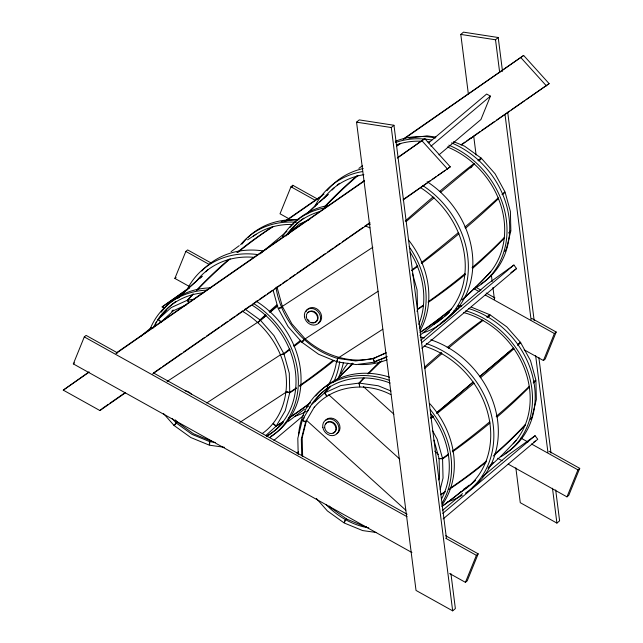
<?xml version="1.0" encoding="UTF-8"?>
<svg xmlns="http://www.w3.org/2000/svg" width="643" height="643" viewBox="0 0 643 643"><rect width="100%" height="100%" fill="white"/><g stroke="black" fill="none" stroke-linecap="round" stroke-linejoin="round"><path stroke-width="0.96" d="M242.178 311.124C264.844 324.402 281.28 347.268 285.805 373.229C288.836 395.67 281.385 420.217 262.24 433.551M296.31 388.501A1396.234 612.096 11.3 0 1 289.696 392.897L285.267 410.724L276.257 426.004L273.235 423.657M417.026 311.493L417.492 309.621A1396.234 612.096 11.3 0 0 423.279 305.771M438.807 479.959L439.515 477.09L439.081 458.62L433.961 440.109M440.23 489.323L443.035 478.054L442.577 458.885A1396.234 483.962 -3.8 0 0 448.653 454.625M489.299 316.436L489.805 314.732L471.512 307.209M411.922 552.53L73.334 363.898L84.289 336.908L86.09 335.397L117.669 352.983M189.789 286.722L174.872 278.419L185.835 251.421L187.635 249.91L211.322 263.108M317.28 198.92L292.774 185.272L290.974 186.783L280.018 213.781L289.639 219.142M292.018 187.137L292.774 185.272M428.648 142.85L486.647 94.031L490.432 96.137L480.932 119.534L438.96 154.867M524.182 349.808L543.439 360.538L554.395 333.54L556.195 332.029L531.689 318.373M556.195 332.029L545.232 359.019L543.439 360.538M449.642 573.548L465.428 582.341L476.391 555.351L478.183 553.832L445.728 535.756M478.183 553.832L467.228 580.83L465.428 582.341M508.203 464.117L566.973 496.862L577.936 469.864L579.729 468.353L549.034 451.249M579.729 468.353L568.774 495.343L566.973 496.862M153.034 328.034L158.041 319.547A1396.234 716.953 33.4 0 1 164.664 312.136M186.277 304.886L173.522 310.673L160.975 321.99L158.323 319.201A1396.234 737.344 45.1 0 1 166.328 310.264M301.72 455.766L301.326 439.241L305.602 422.049L302.419 420.016L311.429 404.736L324.41 393.058A1396.234 739.153 51 0 1 330.623 386.097M314.314 407.067L305.602 422.049L306.51 420.297L405.765 510.188M504.868 251.445L506.371 248.897L510.799 231.062A1396.234 612.096 11.3 0 1 508.886 233.176M530.74 419.461L531.745 417.765M258.156 322.625L259.973 319.868A1396.234 180.161 -52.1 0 1 265.615 314.805M453.58 141.645L464.559 146.154L481.077 158.033L479.654 160.195L481.47 158.387L495.094 173.811L504.892 191.735A1396.234 202.457 -26.5 0 1 501.99 194.427M372.868 247.242L282.325 306.389L281.433 307.619L278.097 308.222L273.05 289.985M277.149 287.678L282.325 306.389L281.377 307.483L278.29 308.704L288.096 326.628L301.72 342.052A1396.234 52.927 -43.6 0 0 303.239 340.806M516.056 440.551L502.087 455.059L487.981 468.257M258.044 322.529L260.367 320.214A1396.234 52.927 -43.6 0 1 266.13 315.271M163.547 413.578L173.931 425.328L177.355 422.162L193.455 433.736L211.282 441.058L209.811 441.677L192.112 434.427L176.19 422.973L172.252 418.513M301.72 342.052L305.152 338.885L378.092 291.239M158.323 319.201L171.303 307.515L187.37 300.225A1396.234 710.981 68.5 0 1 193.189 293.811M171.689 311.316L173.176 309.974M287.558 234.623L299.091 224.238L309.805 219.376M265.872 435.44L275.976 426.349A1396.234 737.344 45.1 0 0 283.145 421.88M314.29 407.324C332.728 385.31 366.092 381.484 390.815 394.609M450.936 573.701L455.365 608.583L452.672 610.85L416.029 590.435L356.552 122.17L359.244 119.903L393.974 125.264L446.379 537.829M468.385 94.2L460.79 34.417L463.482 32.15L498.212 37.511L502.521 71.389M73.334 363.898L74.532 362.893M174.872 278.419L176.078 277.406M125.449 392.817L99.914 410.555L63.271 390.14L89.064 371.831M164.737 308.383L162.116 306.92L189.564 287.469M140.624 336.514L151.306 327.52M356.552 122.17L391.282 127.531L393.974 125.264M460.79 34.417L495.52 39.778L498.212 37.511M260.166 253.832L286.874 231.351M99.914 410.555L101.932 408.852M397.358 158.122L424.798 138.663L450.269 166.842L403.081 200.005M403.82 139.073L523.651 55.451L549.114 83.63L461.561 144.828M430.906 146.242L490.432 96.137M470.998 138.277L473.69 136.003L476.101 154.971M260.174 320.664L265.519 316.163M270.1 312.297L277.744 305.867M470.483 167.911L472.018 166.625M273.95 440.351L303.713 415.298M420.747 340.251L487.9 283.716L513.902 265.029L516.562 268.573L421.937 348.233M421.559 342.759L513.902 265.029M296.889 453.13L298.416 451.844M430.545 417.87L432.072 416.584M436.653 412.726L472.573 382.489M479.445 376.702L513.066 348.393M442.689 510.293L462.534 493.591M482.379 476.889L509.087 454.408L535.08 435.713L537.749 439.257L443.123 518.917M442.746 513.444L535.08 435.713M515.839 467.815L520.267 502.681L556.91 523.097L559.611 520.83L555.681 489.934M440.19 319.394L419.855 335.349M487.081 317.361A1396.234 241.961 -56.5 0 1 490.255 314.982L506.78 326.853L520.404 342.285L518.419 343.892L520.701 342.711L530.507 360.635L535.82 379.836A1396.234 379.571 -13.2 0 1 533.256 382.408M304.533 409.125L288.353 421.358M231.094 251.646L239.252 245.634M358.882 168.37L362.596 165.637M510.88 272.656L516.562 268.573M533.69 442.175L535.314 441.01M284.423 221.586L324.024 194.09M403.209 139.089L523.651 55.451M162.116 306.92L189.339 288.016M285.854 220.991L322.151 195.785M116.287 352.927L364.581 180.482M397.575 157.567L424.798 138.663M63.271 390.14L88.838 372.377M116.061 353.473L364.364 181.037M460.967 144.844L465.082 141.982M466.73 140.841L471.673 137.409M474.148 135.689L479.911 131.686M481.559 130.545L494.74 121.39M496.388 120.241L509.569 111.086M511.217 109.945L524.399 100.79M526.046 99.649L549.114 83.63M102.607 408.281L108.37 404.278M110.017 403.137L124.846 392.833M153.685 372.811L161.096 367.659M162.743 366.518L181.696 353.361M183.343 352.211L204.763 337.334M206.411 336.193L219.593 327.038M221.24 325.897L227.831 321.315M229.479 320.174L234.422 316.742M236.069 315.6L242.66 311.019M244.308 309.878L250.899 305.296M252.546 304.155L257.489 300.723M259.137 299.574L265.728 295M267.375 293.859L272.319 290.419M274.786 288.707L280.557 284.704M282.205 283.555L287.148 280.123M289.615 278.411L295.386 274.4M297.034 273.259L310.215 264.104M311.863 262.963L325.045 253.808M327.512 252.088L333.283 248.085M334.931 246.944L339.874 243.504M342.341 241.792L348.112 237.789M349.76 236.64L362.941 227.485M364.589 226.344L369.532 222.912M403.306 199.451L430.497 180.57M432.144 179.429L436.259 176.568M437.907 175.426L445.326 170.274M446.973 169.133L450.269 166.842M152.64 373.937L370.127 222.888M247.563 239.855L256.018 234.293M167.108 381.452L258.494 321.757M206.7 402.992L280.485 354.799M239.863 422.395L286.095 392.198M276.233 287.099L276.281 289.045C281.779 321.299 306.116 349.085 337.535 358.392L382.778 329.232M339.07 357.781L337.471 358.368L337.398 361.937L356.214 364.581L374.274 362.178L373.133 358.601L374.998 358.022C350.162 364.356 324.032 355.434 305.152 338.885L303.93 339.641L302.106 342.406L318.631 354.285L336.924 361.8L337.599 358.4L355.667 360.94L373.077 358.625L386.306 352.886M385.824 352.838L373.077 358.625L374.708 362.049L387.207 356.375M326.757 396.112L324.787 392.809L340.854 385.519L358.915 383.115A1396.234 634.352 85.1 0 1 363.641 378.068M280.702 354.791L283.796 353.57A1396.234 202.457 -26.5 0 0 289.76 348.9M211.282 441.058L209.682 441.645L209.61 445.213L224.463 447.303M280.653 354.655L283.989 354.044A1396.234 322.834 -17.7 0 0 290.017 349.535M408.916 138.269L426.968 135.858L435.882 137.112M281.128 221.546L299.18 219.142M187.37 300.225L188.648 302.781L187.812 300.096L194.467 299.212M439.081 458.684L442.505 458.395A1396.234 379.571 -13.2 0 0 448.557 453.966M439.056 458.547L442.577 458.885M458.644 305.401L461.61 305.819M359.622 386.732L359.389 383.115L378.205 385.768L391.008 391.024M215.469 442.472L209.747 441.669L209.136 445.077L190.842 437.561L174.317 425.682L176.142 422.917L177.355 422.162L175.37 419.911M366.486 526.721L364.557 526.456L346.73 519.126L330.631 507.552L329.304 506.049M368.744 527.871C352.605 525.323 337.406 516.369 326.178 504.651M376.509 532.517L362.644 530.571L344.351 523.048L345.331 519.769L346.73 519.126L345.452 519.841L343.901 522.799L327.383 510.92L316.348 498.438M286.223 391.764L289.752 392.415A1396.234 530.821 1.1 0 0 296.375 387.85M286.239 391.635L289.704 392.897M368.503 223.587L370.328 224.335M365.328 225.942L369.966 227.847M475.683 287.172L480.932 290.097M486.18 293.023L494.933 297.902M290.974 186.783L315.48 200.439M473.883 288.683L479.131 291.609M485.264 295.024L554.395 333.54M185.835 251.421L209.522 264.619M520.918 438.1L527.935 442.006M531.448 443.967L577.936 469.864M497.674 458.25L502.062 460.693M153.629 373.02L407.132 514.255M84.289 336.908L407.091 516.739M445.687 538.247L476.391 555.351M245.031 309.122L259.973 319.868M158.041 319.547L161.055 321.894M363.416 386.596L393.886 414.188M434.756 451.201L438.47 454.569M328.677 394.698L399.793 459.102M273.315 423.56L275.976 426.349M520.951 57.717L546.421 85.897M422.105 140.938L447.568 169.109M305.152 338.885L291.874 323.855L282.325 306.389M260.367 320.214L273.99 335.646L283.796 353.57M324.41 393.058L326.861 396.04M432.53 430.657L437.192 439.193L442.505 458.395M412.573 273.653L417.09 289.969L417.54 309.138A1396.234 530.821 1.1 0 0 423.343 305.144M283.989 354.044L289.294 373.245L289.752 392.415M358.915 383.115L359.759 386.732M507.713 112.252L534.164 320.527M538.85 357.395L551.003 453.066M495.52 39.778L499.699 72.667M505.012 114.518L531.086 319.804M535.643 355.683L547.924 452.342M552.482 488.222L556.91 523.097M491.292 274.529L492.176 281.505M492.932 287.477L494.451 299.437M391.282 127.531L452.672 610.85M302.636 456.345L302.194 437.674L306.51 420.297L305.634 422.001L302.242 420.442L297.813 438.277L298.199 454.569M396.506 144.804A81.348 69.01 49.9 0 1 421.695 141.235M427.531 141.741A81.348 69.01 49.9 0 1 429.492 142.015M447.359 146.974A81.348 69.01 49.9 0 1 487.756 275.067M395.349 141.323A83.895 71.172 49.9 0 1 435.472 137.964M451.531 142.883A83.895 71.172 49.9 0 1 507.906 210.944A83.895 71.172 49.9 0 1 481.157 283.909M448.83 145.149A83.895 71.172 49.9 0 1 505.736 215.919A83.895 71.172 49.9 0 1 474.253 288.691M395.453 142.529A83.895 71.172 49.9 0 1 431.815 140.053M422.636 185.489A88.228 74.845 49.9 0 1 468.361 266.499A88.228 74.845 49.9 0 1 423.215 332.865M314.949 206.106A88.228 74.845 49.9 0 1 362.531 171.568M427.129 181.704A88.228 74.845 49.9 0 1 441.186 322.842M327.03 190.698A88.228 74.845 49.9 0 1 363.231 168.53M420.707 187.732A84.82 71.96 49.9 0 1 433.864 324.369M323.823 198.309A84.82 71.96 49.9 0 1 363.874 174.663M442.505 317.915A84.82 71.96 49.9 0 1 438.357 320.584M332.142 189.99A84.82 71.96 49.9 0 1 334.223 187.852M337.165 185.16A84.82 71.96 49.9 0 1 339.48 183.279M449.441 312.265A84.82 71.96 49.9 0 1 444.9 316.155M386.837 357.138A81.348 69.01 49.9 0 1 377.674 360.209M287.035 234.325A81.348 69.01 49.9 0 1 319.314 211.724M410.113 252.088A81.348 69.01 49.9 0 1 418.818 324.369M290.29 231.279A81.348 69.01 49.9 0 1 303.785 218.098M290.162 227.325A83.895 71.172 49.9 0 1 327.6 205.631M408.265 239.67A83.895 71.172 49.9 0 1 420.217 330.55M387.086 359.759A83.895 71.172 49.9 0 1 358.456 364.509M282.349 236.881A83.895 71.172 49.9 0 1 324.908 207.906M409.141 246.711A83.895 71.172 49.9 0 1 419.791 328.34M508.951 232.621A1396.234 530.821 1.1 0 0 510.847 230.588L510.397 211.418L505.093 192.217A1396.234 322.834 -17.7 0 1 502.513 194.733M504.425 237.363A1396.234 530.821 1.1 0 1 472.058 267.681M464.977 273.645A1396.234 530.821 1.1 0 1 428.246 301.712M498.59 198.518A1396.234 322.834 -17.7 0 1 465.363 228.361M458.981 233.731A1396.234 322.834 -17.7 0 1 421.527 263.453M417.805 266.258A1396.234 322.834 -17.7 0 1 411.777 270.767M287.799 234.028A1396.234 716.953 33.4 0 1 292.452 228.86M306.992 213.846A1396.234 716.953 33.4 0 1 317.65 203.799M319.7 201.958A1396.234 716.953 33.4 0 1 328.059 194.692M324.94 206.837A1396.234 665.023 79.7 0 1 358.022 175.539M396.659 146.138A1396.234 665.023 79.7 0 1 400.726 143.453M490.738 271.587A1396.234 716.953 33.4 0 1 462.108 299.71M451.579 308.72A1396.234 716.953 33.4 0 1 420.064 332.335M504.345 238.071A1396.234 612.096 11.3 0 1 472.629 268.308M465.564 274.272A1396.234 612.096 11.3 0 1 428.166 302.451M405.291 220.967A1396.234 180.161 -52.1 0 1 433.117 196.903M439.49 191.534A1396.234 180.161 -52.1 0 1 474.004 163.523M477.95 160.453A1396.234 180.161 -52.1 0 1 481.077 158.041M498.301 197.811A1396.234 202.457 -26.5 0 1 464.865 227.132M458.483 232.501A1396.234 202.457 -26.5 0 1 421.229 262.722M417.548 265.623A1396.234 202.457 -26.5 0 1 411.576 270.293M406.03 221.634A1396.234 52.927 -43.6 0 1 434.113 197.811M440.495 192.434A1396.234 52.927 -43.6 0 1 474.582 164.045M478.424 160.887A1396.234 52.927 -43.6 0 1 481.462 158.387M324.241 207.038A1396.234 710.981 68.5 0 1 356.897 175.861M396.747 145.8A1396.234 710.981 68.5 0 1 400.083 143.638M286.111 235.925A1396.234 737.344 45.1 0 1 294.116 226.979M306.952 213.725A1396.234 737.344 45.1 0 1 328.083 194.395M377.24 360.498A1396.234 710.981 68.5 0 1 374.708 362.049M490.32 272.102A1396.234 737.344 45.1 0 1 462.084 299.976M450.132 310.199A1396.234 737.344 45.1 0 1 421.101 331.917M375.914 361.157A1396.234 665.023 79.7 0 1 374.274 362.17M305.972 311.654A8.873 7.531 49.9 0 1 318.325 310.006A8.873 7.531 49.9 0 1 318.639 323.116M307.868 312.611A6.229 5.281 49.9 0 1 317.666 315.295A6.229 5.281 49.9 0 1 311.855 322.416M309.106 320.889A6.229 5.281 49.9 0 1 308.029 319.667M453.998 310.545A81.348 69.01 49.9 0 1 455.951 310.842M463.716 312.554A81.348 69.01 49.9 0 1 524.648 369.122A81.348 69.01 49.9 0 1 513.243 443.734M468.546 308.519A83.895 71.172 49.9 0 1 532.621 376.268A83.895 71.172 49.9 0 1 504.988 453.62M458.073 306.116A83.895 71.172 49.9 0 1 460.959 306.631M465.845 310.786A83.895 71.172 49.9 0 1 530.186 379.619A83.895 71.172 49.9 0 1 500.6 456.884M456.345 308.544A83.895 71.172 49.9 0 1 458.258 308.905M462.172 495.295A88.228 74.845 49.9 0 1 447.753 501.845M340.903 373.888A88.228 74.845 49.9 0 1 348.024 363.15M426.301 343.563A88.228 74.845 49.9 0 1 490.914 413.127A88.228 74.845 49.9 0 1 465.436 493.165M420.546 337.053A88.228 74.845 49.9 0 1 424.372 337.913M430.794 339.785A88.228 74.845 49.9 0 1 494.813 407.188A88.228 74.845 49.9 0 1 473.071 487.048M424.171 346.079A84.82 71.96 49.9 0 1 488.367 415.29A84.82 71.96 49.9 0 1 459.351 493.036M349.31 366.984A84.82 71.96 49.9 0 1 352.46 363.174M475.643 480.249A84.82 71.96 49.9 0 1 463.844 489.251M307.531 411.295A81.348 69.01 49.9 0 1 308.423 409.567M309.371 407.863A81.348 69.01 49.9 0 1 310.376 406.199M311.421 404.576A81.348 69.01 49.9 0 1 390.148 383.019M430.537 413.465A81.348 69.01 49.9 0 1 441.403 499.201M315.641 395.992A83.895 71.172 49.9 0 1 389.554 377.192M429.854 403.748A83.895 71.172 49.9 0 1 441.966 505.117M298.465 435.375A83.895 71.172 49.9 0 1 389.69 380.439M430.424 409.824A83.895 71.172 49.9 0 1 441.998 503.22M314.66 401.513A81.348 69.01 49.9 0 1 328.452 387.343M367.708 373.816A1396.234 634.352 85.1 0 1 380.045 361.495M324.787 392.817A1396.234 725.923 62.7 0 1 330.518 386.443M335.694 380.897A1396.234 725.923 62.7 0 1 353.031 363.673M335.694 380.64A1396.234 739.153 51 0 1 352.814 363.625M302.419 420.024A1396.234 698.523 27.7 0 1 304.364 417.813M465.138 488.31A1396.234 725.923 62.7 0 1 463.724 489.492M460.87 491.847A1396.234 725.923 62.7 0 1 441.918 506.419A1396.234 739.153 51 0 0 468.924 485.28M424.316 367.378A1396.234 359.582 -65.4 0 1 441.524 352.364M447.182 347.598A1396.234 359.582 -65.4 0 1 482.419 320.029M486.864 316.822A1396.234 359.582 -65.4 0 1 489.805 314.732M359.389 383.124A1396.234 558.807 -84.5 0 1 364.26 378.076M368.447 373.824A1396.234 558.807 -84.5 0 1 381.765 360.836M529.342 386.258A1396.234 379.571 -13.2 0 1 496.195 416.375M489.813 421.736A1396.234 379.571 -13.2 0 1 452.359 451.153M520.701 342.711A1396.234 139.716 -30.8 0 1 517.768 345.347M514.046 348.675A1396.234 139.716 -30.8 0 1 480.474 377.746M474.1 383.115A1396.234 139.716 -30.8 0 1 436.975 413.578M433.318 416.527A1396.234 139.716 -30.8 0 1 431.107 418.296M530.636 418.762A1396.234 645.894 16.6 0 0 531.914 417.331L536.342 399.504L535.892 380.334A1396.234 483.962 -3.8 0 1 533.344 382.995M525.427 424.444A1396.234 645.894 16.6 0 1 494.346 454.336M486.59 460.902A1396.234 645.894 16.6 0 1 450.06 488.302M445.189 491.574A1396.234 645.894 16.6 0 1 441.082 494.274M529.454 386.99A1396.234 483.962 -3.8 0 1 497.087 417.042M490.006 423.006A1396.234 483.962 -3.8 0 1 452.471 451.9M493.302 462.494A1396.234 739.153 51 0 1 488.704 467.091M525.178 425.079A1396.234 698.523 27.7 0 1 493.205 456.024M486.14 462.004A1396.234 698.523 27.7 0 1 448.983 489.516M444.956 492.152A1396.234 698.523 27.7 0 1 440.889 494.764M520.404 342.285A1396.234 11.542 -39.3 0 1 517.398 344.825M513.604 348.04A1396.234 11.542 -39.3 0 1 479.702 376.645M473.32 382.014A1396.234 11.542 -39.3 0 1 436.517 412.927M432.916 415.957A1396.234 11.542 -39.3 0 1 430.738 417.781M424.613 368.6A1396.234 241.961 -56.5 0 1 441.958 353.61M448.34 348.241A1396.234 241.961 -56.5 0 1 483.078 320.399M325.358 420.466A8.873 7.531 49.9 0 1 337.503 421.366A8.873 7.531 49.9 0 1 337.004 433.655M325.519 424.356A6.229 5.281 49.9 0 1 334.754 423.777A6.229 5.281 49.9 0 1 333.138 432.972M253.358 236.142A81.348 69.01 49.9 0 1 292.943 224.471M242.033 244.051A83.895 71.172 49.9 0 1 246.494 238.85M247.876 237.452A83.895 71.172 49.9 0 1 298.087 219.954M240.546 244.79A83.895 71.172 49.9 0 1 296.343 222.293M306.349 411.383A88.228 74.845 49.9 0 1 294.478 416.455M186.711 290.282A88.228 74.845 49.9 0 1 257.964 254.62M339.737 361.704A88.228 74.845 49.9 0 1 333.54 382.368M201.798 271.024A88.228 74.845 49.9 0 1 263.421 250.979M343.354 362.805A88.228 74.845 49.9 0 1 338.459 377.674M308.592 406.087A84.82 71.96 49.9 0 1 306.928 407.132M197.256 280.035A84.82 71.96 49.9 0 1 253.672 257.296M336.643 360.884A84.82 71.96 49.9 0 1 327.207 387.014M205.728 271.836A84.82 71.96 49.9 0 1 207.882 269.763M251.839 304.999A81.348 69.01 49.9 0 1 266.732 436.468M153.412 327.657A81.348 69.01 49.9 0 1 154.256 325.905M155.148 324.176A81.348 69.01 49.9 0 1 156.595 321.637M158.146 319.185A81.348 69.01 49.9 0 1 203.14 292.822M283.129 422.668A81.348 69.01 49.9 0 1 267.785 435.166M163.073 313.792A81.348 69.01 49.9 0 1 175.989 301.374M256.155 301.149A83.895 71.172 49.9 0 1 270.84 436.316M161.16 312.136A83.895 71.172 49.9 0 1 210.526 287.871M150.084 329.128A83.895 71.172 49.9 0 1 206.845 290.162M253.463 303.416A83.895 71.172 49.9 0 1 269.795 437.545M176.206 423.464A1396.234 52.927 -43.6 0 1 173.931 425.328M332.849 360.482A1396.234 530.821 1.1 0 1 299.646 385.559M301.069 341.12A1396.234 322.834 -17.7 0 1 294.478 346.167M179.196 297.122A1396.234 716.953 33.4 0 1 185.811 290.805M186.486 290.186A1396.234 716.953 33.4 0 1 196.758 280.975M199.563 278.572A1396.234 716.953 33.4 0 1 202.392 276.185M187.812 300.104A1396.234 665.023 79.7 0 1 193.133 294.349M197.152 290.114A1396.234 665.023 79.7 0 1 230.234 258.816M238.031 252.289A1396.234 665.023 79.7 0 1 272.937 226.73M310.641 402.414A1396.234 716.953 33.4 0 1 288.329 418.263M283.547 421.398A1396.234 716.953 33.4 0 1 276.249 426.004M334.167 360.506A1396.234 612.096 11.3 0 1 299.566 386.282M269.12 311.678A1396.234 180.161 -52.1 0 1 276.747 304.911M300.707 340.243A1396.234 202.457 -26.5 0 1 293.441 346.006M269.706 312.209A1396.234 52.927 -43.6 0 1 277.471 305.57M196.453 290.314A1396.234 710.981 68.5 0 1 229.101 259.137M236.905 252.611A1396.234 710.981 68.5 0 1 272.286 226.915M177.854 298.304A1396.234 737.344 45.1 0 1 201.701 276.482M309.966 403.249A1396.234 737.344 45.1 0 1 288.651 418.312M185.2 390.84A8.873 7.531 49.9 0 1 191.598 394.4M304.444 316.726A8.873 7.531 49.9 0 0 317.554 324.024A8.873 7.531 49.9 0 0 315.383 309.572A8.873 7.531 49.9 0 0 304.444 316.726M306.301 317.192A6.229 5.281 49.9 0 0 315.496 322.312A6.229 5.281 49.9 0 0 313.977 312.176A6.229 5.281 49.9 0 0 306.301 317.192M322.81 427.257A8.873 7.531 49.9 0 0 335.927 434.564A8.873 7.531 49.9 0 0 333.757 420.112A8.873 7.531 49.9 0 0 322.81 427.257M324.667 427.724A6.229 5.281 49.9 0 0 333.862 432.852A6.229 5.281 49.9 0 0 332.343 422.716A6.229 5.281 49.9 0 0 324.667 427.724"/></g></svg>
